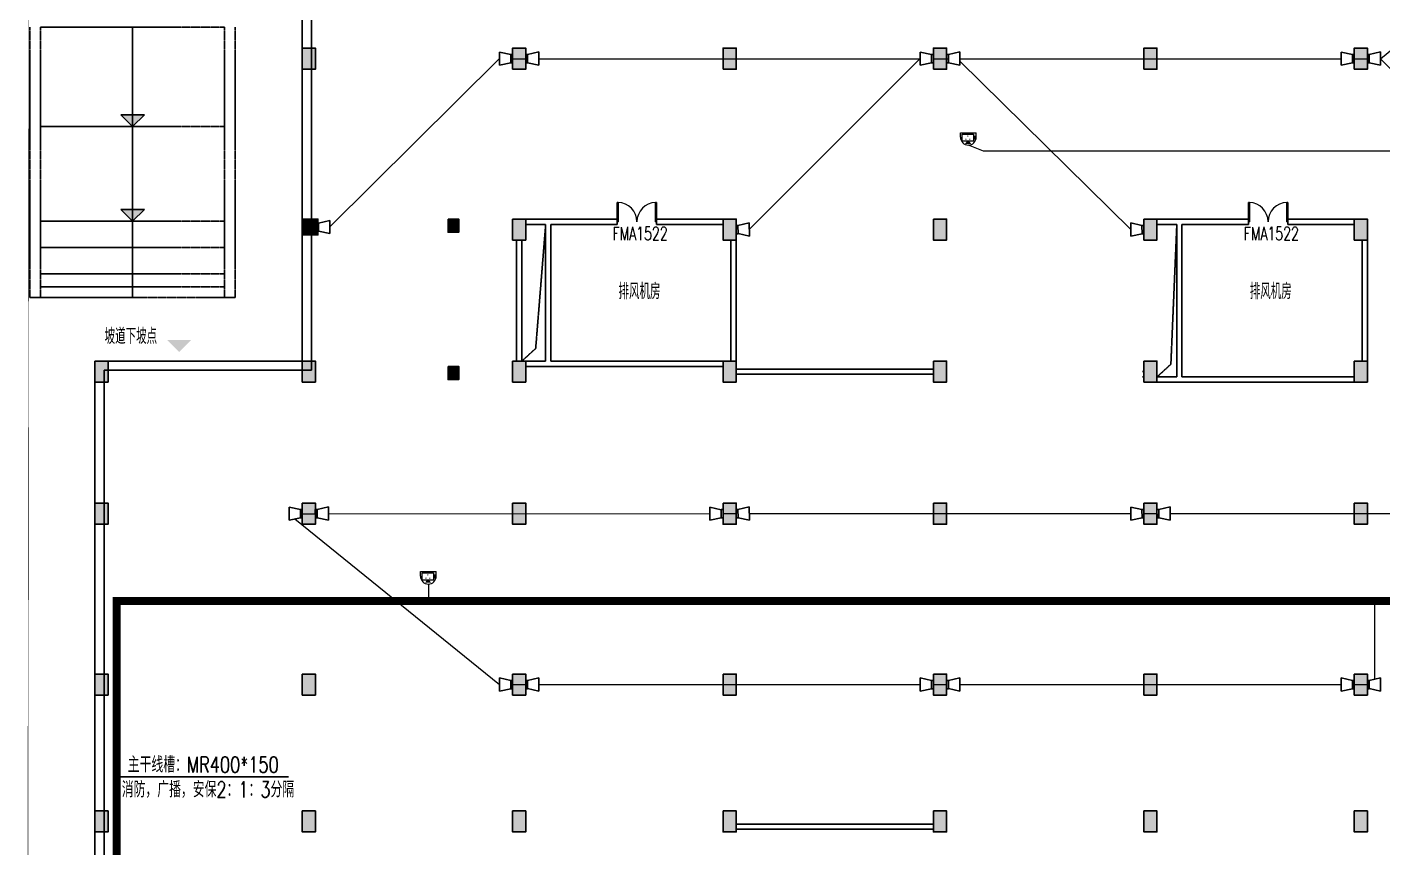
# Model space of a CAD drawing. Extents: x -1348811 to -222202, y -369435 to 53046.
# Drawn here: x -596776 to -545229, y -228400 to -197193 of the extents above; entities that cross this region are included whole.
import ezdxf

# ---------------------------------------------------------------- set-up
doc = ezdxf.new("R2010")
doc.units = 0
doc.header["$LTSCALE"] = 10
doc.header["$MEASUREMENT"] = 0
for name, pattern in [('DASH', [0.35, 0.25, -0.1]), ('DASHDOT', [25.4, 12.7, -6.35, 0, -6.35]), ('DASHED', [0.75, 0.5, -0.25])]:
    doc.linetypes.add(name, pattern=pattern)
doc.layers.get('0').update_dxf_attribs({"linetype": 'CONTINUOUS'})
for name, color, linetype in [('A-STAIRS', 9, 'CONTINUOUS'), ('COLU', 1, 'CONTINUOUS'), ('COLU_HATCH', 252, 'CONTINUOUS'), ('DIM_ELEV', 3, 'CONTINUOUS'), ('jlq', 1, 'CONTINUOUS'), ('RD-equip', 3, 'CONTINUOUS'), ('RD-text', 4, 'CONTINUOUS'), ('STAIRS', 9, 'CONTINUOUS'), ('TEXT', 7, 'CONTINUOUS'), ('wall', 8, 'CONTINUOUS'), ('WINDOW', 4, 'CONTINUOUS'), ('WINDOW_TEXT', 6, 'CONTINUOUS'), ('控制线', 5, 'CONTINUOUS')]:
    doc.layers.add(name, color=color, linetype=linetype)
doc.layers.add('RD-line', color=2, linetype='CONTINUOUS', lineweight=0)
doc.styles.add('_TEL_DIM', font='SIMPLEX', dxfattribs={"width": 0.8, "height": 3.5, "bigfont": 'HZTXT'})
doc.styles.add('FS2', font='tjromans.shx', dxfattribs={"width": 0.8, "bigfont": 'tjhztxt.shx'})
doc.linetypes.add('BRA', pattern='A,2.8,-0.1,["B",_TEL_DIM,S=0.07,R=0,X=0,Y=-0.12],-0.25', length=3.15)
doc.linetypes.add('CCTV', pattern='A,2.8,-0.1,["V",_TEL_DIM,S=0.07,R=0,X=0,Y=-0.12],-0.25', length=3.15)

# ---------------------------------------------------------------- blocks, each defined once
blk = doc.blocks.new('$DorLib2D$00000002')
for p, q in [((-0.5, 0), (-0.5, 0.4875)), ((-0.475, 0.4875), (-0.5, 0.4875)), ((-0.475, 0), (-0.475, 0.4875)), ((0.475, 0), (0.475, 0.4875)), ((0.475, 0.4875), (0.5, 0.4875)), ((0.5, 0), (0.5, 0.4875)), ((-0.5, 0), (-0.475, 0)), ((0.5, 0), (0.475, 0))]:
    blk.add_line(p, q)
at = {"lineweight": 13}
for centre, start, end in [((-0.4875, 0), 0, 88.53072), ((0.4875, 0), 91.46928, 180)]:
    blk.add_arc(centre, 0.4875, start, end, dxfattribs=at)
blk = doc.blocks.new('zw')
at = {"layer": 'COLU_HATCH'}
for points in [[(7950, -160233), (8450, -160233), (8450, -159433), (7950, -159433)], [(15950, -160233), (16450, -160233), (16450, -159433), (15950, -159433)], [(23950, -160233), (24450, -160233), (24450, -159433), (23950, -159433)], [(31950, -160233), (32450, -160233), (32450, -159433), (31950, -159433)], [(39950, -160233), (40450, -160233), (40450, -159433), (39950, -159433)], [(47950, -160233), (48450, -160233), (48450, -159433), (47950, -159433)], [(7950, -165933), (8550, -165933), (8550, -166533), (7950, -166533)], [(13500, -165933), (13900, -165933), (13900, -166433), (13500, -166433)], [(15950, -165933), (16450, -165933), (16450, -166733), (15950, -166733)], [(23950, -165933), (24450, -165933), (24450, -166733), (23950, -166733)], [(31950, -165933), (32450, -165933), (32450, -166733), (31950, -166733)], [(39950, -165933), (40450, -165933), (40450, -166733), (39950, -166733)], [(47950, -165933), (48450, -165933), (48450, -166733), (47950, -166733)], [(67, -171333), (567, -171333), (567, -172133), (67, -172133)], [(7950, -171333), (8450, -171333), (8450, -172133), (7950, -172133)], [(13500, -171533), (13900, -171533), (13900, -172033), (13500, -172033)], [(15950, -171333), (16450, -171333), (16450, -172133), (15950, -172133)], [(23950, -171333), (24450, -171333), (24450, -172133), (23950, -172133)], [(31950, -171333), (32450, -171333), (32450, -172133), (31950, -172133)], [(39950, -171333), (40450, -171333), (40450, -172133), (39950, -172133)], [(47950, -171333), (48450, -171333), (48450, -172133), (47950, -172133)], [(67, -176733), (567, -176733), (567, -177533), (67, -177533)], [(7950, -176733), (8450, -176733), (8450, -177533), (7950, -177533)], [(15950, -176733), (16450, -176733), (16450, -177533), (15950, -177533)], [(23950, -176733), (24450, -176733), (24450, -177533), (23950, -177533)], [(31950, -176733), (32450, -176733), (32450, -177533), (31950, -177533)], [(39950, -176733), (40450, -176733), (40450, -177533), (39950, -177533)], [(47950, -176733), (48450, -176733), (48450, -177533), (47950, -177533)], [(67, -183233), (567, -183233), (567, -184033), (67, -184033)], [(7950, -183233), (8450, -183233), (8450, -184033), (7950, -184033)], [(15950, -183233), (16450, -183233), (16450, -184033), (15950, -184033)], [(23950, -183233), (24450, -183233), (24450, -184033), (23950, -184033)], [(31950, -183233), (32450, -183233), (32450, -184033), (31950, -184033)], [(39950, -183233), (40450, -183233), (40450, -184033), (39950, -184033)], [(47950, -183233), (48450, -183233), (48450, -184033), (47950, -184033)], [(67, -188433), (567, -188433), (567, -189233), (67, -189233)], [(7950, -188433), (8450, -188433), (8450, -189233), (7950, -189233)], [(15950, -188433), (16450, -188433), (16450, -189233), (15950, -189233)], [(23950, -188433), (24450, -188433), (24450, -189233), (23950, -189233)], [(31950, -188433), (32450, -188433), (32450, -189233), (31950, -189233)], [(39950, -188433), (40450, -188433), (40450, -189233), (39950, -189233)], [(47950, -188433), (48450, -188433), (48450, -189233), (47950, -189233)]]:
    blk.add_hatch(color=256, dxfattribs=at).paths.add_polyline_path(points)
at = {"layer": 'COLU'}
for points in [[(7950, -160233), (8450, -160233), (8450, -159433), (7950, -159433)], [(15950, -160233), (16450, -160233), (16450, -159433), (15950, -159433)], [(23950, -160233), (24450, -160233), (24450, -159433), (23950, -159433)], [(31950, -160233), (32450, -160233), (32450, -159433), (31950, -159433)], [(39950, -160233), (40450, -160233), (40450, -159433), (39950, -159433)], [(47950, -160233), (48450, -160233), (48450, -159433), (47950, -159433)], [(7950, -165933), (8550, -165933), (8550, -166533), (7950, -166533)], [(13500, -165933), (13900, -165933), (13900, -166433), (13500, -166433)], [(15950, -165933), (16450, -165933), (16450, -166733), (15950, -166733)], [(23950, -165933), (24450, -165933), (24450, -166733), (23950, -166733)], [(31950, -165933), (32450, -165933), (32450, -166733), (31950, -166733)], [(39950, -165933), (40450, -165933), (40450, -166733), (39950, -166733)], [(47950, -165933), (48450, -165933), (48450, -166733), (47950, -166733)], [(67, -171333), (567, -171333), (567, -172133), (67, -172133)], [(7950, -171333), (8450, -171333), (8450, -172133), (7950, -172133)], [(13500, -171533), (13900, -171533), (13900, -172033), (13500, -172033)], [(15950, -171333), (16450, -171333), (16450, -172133), (15950, -172133)], [(23950, -171333), (24450, -171333), (24450, -172133), (23950, -172133)], [(31950, -171333), (32450, -171333), (32450, -172133), (31950, -172133)], [(39950, -171333), (40450, -171333), (40450, -172133), (39950, -172133)], [(47950, -171333), (48450, -171333), (48450, -172133), (47950, -172133)], [(67, -176733), (567, -176733), (567, -177533), (67, -177533)], [(7950, -176733), (8450, -176733), (8450, -177533), (7950, -177533)], [(15950, -176733), (16450, -176733), (16450, -177533), (15950, -177533)], [(23950, -176733), (24450, -176733), (24450, -177533), (23950, -177533)], [(31950, -176733), (32450, -176733), (32450, -177533), (31950, -177533)], [(39950, -176733), (40450, -176733), (40450, -177533), (39950, -177533)], [(47950, -176733), (48450, -176733), (48450, -177533), (47950, -177533)], [(67, -183233), (567, -183233), (567, -184033), (67, -184033)], [(7950, -183233), (8450, -183233), (8450, -184033), (7950, -184033)], [(15950, -183233), (16450, -183233), (16450, -184033), (15950, -184033)], [(23950, -183233), (24450, -183233), (24450, -184033), (23950, -184033)], [(31950, -183233), (32450, -183233), (32450, -184033), (31950, -184033)], [(39950, -183233), (40450, -183233), (40450, -184033), (39950, -184033)], [(47950, -183233), (48450, -183233), (48450, -184033), (47950, -184033)], [(67, -188433), (567, -188433), (567, -189233), (67, -189233)], [(7950, -188433), (8450, -188433), (8450, -189233), (7950, -189233)], [(15950, -188433), (16450, -188433), (16450, -189233), (15950, -189233)], [(23950, -188433), (24450, -188433), (24450, -189233), (23950, -189233)], [(31950, -188433), (32450, -188433), (32450, -189233), (31950, -189233)], [(39950, -188433), (40450, -188433), (40450, -189233), (39950, -189233)], [(47950, -188433), (48450, -188433), (48450, -189233), (47950, -189233)]]:
    blk.add_lwpolyline(points, close=True, dxfattribs=at)
blk = doc.blocks.new('jlqq')
at = {"layer": 'jlq'}
for p, q in [((1222, -178548), (1222, -202707)), ((9105, -178548), (1222, -178548)), ((1572, -178898), (1572, -202707)), ((9455, -178898), (1572, -178898))]:
    blk.add_line(p, q, dxfattribs=at)
for points in [[(9105, -178548), (9105, -161348), (17105, -161348), (17105, -154248)], [(9455, -178898), (9455, -161698), (17455, -161698), (17455, -154248)]]:
    blk.add_lwpolyline(points, dxfattribs=at)
blk = doc.blocks.new('adasdasdasd')
at = {"layer": 'RD-equip'}
for p, q in [((-151, 430), (-251, 0)), ((-251, 0), (251, 0)), ((-154, 500), (-154, 430)), ((-154, 500), (159, 500)), ((-154, 430), (159, 430)), ((251, 0), (158, 430)), ((159, 500), (159, 430))]:
    blk.add_line(p, q, dxfattribs=at)
blk = doc.blocks.new('PCY07')
at = {"color": 0, "lineweight": -2}
for p, q in [((-321, 0), (-321, 182)), ((-321, 182), (321, 182)), ((-249, -161), (-249, 129)), ((-249, 129), (205, 129)), ((205, 129), (205, -161)), ((321, 0), (321, 182)), ((205, -161), (-249, -161))]:
    blk.add_line(p, q, dxfattribs=at)
at = {"color": 0, "lineweight": -2, "const_width": 25}
for points in [[(-34, 48, 1), (-9, 48, 1)], [(-111, -81, 1), (-86, -81, 1)], [(67, -81, -1), (42, -81, -1)]]:
    blk.add_lwpolyline(points, format="xyb", close=True, dxfattribs=at)
at = {"color": 0, "lineweight": -2, "const_width": 80}
blk.add_lwpolyline([(245, 69), (245, -100)], dxfattribs=at)
at = {"color": 0, "lineweight": -2}
blk.add_lwpolyline([(-12, -162, 100, 250, 0), (-12, -272, 250, 250, 0)], format="xyseb", dxfattribs=at)
blk.add_arc((0, 0), 321, 180, 0, dxfattribs=at)

msp = doc.modelspace()

# ---------------------------------------------------------------- hatches: boundary and pattern name
at = {"layer": 'DIM_ELEV'}
for points in [[(-592767.7, -200973.9), (-593217.7, -200523.9), (-592317.7, -200523.9)], [(-592767.7, -204573.9), (-593217.7, -204123.9), (-592317.7, -204123.9)]]:
    msp.add_hatch(color=256, dxfattribs=at).paths.add_polyline_path(points)
at = {"layer": 'DIM_ELEV', "linetype": 'ByBlock'}
msp.add_hatch(color=256, dxfattribs=at).paths.add_polyline_path([(-590989.7, -209545.4), (-591439.7, -209095.4), (-590539.7, -209095.4)])

# ---------------------------------------------------------------- linework, layer by layer
at = {"layer": 'A-STAIRS', "linetype": 'DASH', "ltscale": 5}
for p, q in [((-596667.7, -197192.9), (-596667.7, -207473.9)), ((-596267.7, -197192.9), (-596267.7, -207473.9)), ((-589267.7, -197192.9), (-596267.7, -197192.9)), ((-589267.7, -197192.9), (-589267.7, -207473.9)), ((-588867.7, -197192.9), (-588867.7, -207473.9)), ((-589267.7, -200973.9), (-596267.7, -200973.9)), ((-589267.7, -204573.9), (-596267.7, -204573.9)), ((-589267.7, -205573.9), (-596267.7, -205573.9)), ((-589267.7, -206573.9), (-596267.7, -206573.9)), ((-589267.7, -207073.9), (-596267.7, -207073.9)), ((-588867.7, -207473.9), (-596667.7, -207473.9))]:
    msp.add_line(p, q, dxfattribs=at)
at = {"layer": 'A-STAIRS', "linetype": 'ByBlock'}
msp.add_lwpolyline([(-592767.7, -207473.9), (-592767.7, -197192.9)], dxfattribs=at)
at = {"layer": 'DIM_ELEV'}
for p, q in [((-592767.7, -200973.9), (-593217.7, -200523.9)), ((-593217.7, -200523.9), (-592317.7, -200523.9)), ((-592767.7, -200973.9), (-592317.7, -200523.9)), ((-592767.7, -204573.9), (-593217.7, -204123.9)), ((-593217.7, -204123.9), (-592317.7, -204123.9)), ((-592767.7, -204573.9), (-592317.7, -204123.9))]:
    msp.add_line(p, q, dxfattribs=at)
at = {"layer": 'RD-line', "linetype": 'BRA', "ltscale": 0.8}
for p, q in [((-545317.8, -198392.9), (-538817.9, -192992.9)), ((-585267.3, -204792.7), (-578817.9, -198390.8)), ((-578317.7, -198392.9), (-577818, -198392.9)), ((-577317.8, -198392.9), (-562817.9, -198392.9)), ((-562817.9, -198390.8), (-569317.8, -204884.6)), ((-562317.7, -198392.9), (-561748.1, -198392.9)), ((-561317.8, -198392.9), (-546817.9, -198392.9)), ((-546317.7, -198392.9), (-545818, -198392.9)), ((-545317.8, -198392.8), (-538817.9, -204891.8)), ((-561317, -198492.9), (-554817.9, -204890.8)), ((-586602.6, -215895), (-578817.9, -222190.8)), ((-586317.7, -215692.9), (-585818, -215692.8)), ((-585317.8, -215692.8), (-570817.5, -215692.2)), ((-570317.2, -215692.2), (-569817.7, -215692.2)), ((-569317.4, -215692.2), (-554817.9, -215691.6)), ((-554317.7, -215691.6), (-553818.1, -215691.6)), ((-553317.8, -215691.5), (-538817.9, -215691)), ((-545534.5, -221985.2), (-545534.5, -219010.5)), ((-578317.7, -222190.8), (-577818.1, -222190.8)), ((-577317.8, -222190.8), (-562817.9, -222190.9)), ((-562317.7, -222190.9), (-561818.1, -222190.9)), ((-561317.8, -222190.9), (-546817.9, -222190.9)), ((-546317.7, -222190.9), (-545818.1, -222190.9))]:
    msp.add_line(p, q, dxfattribs=at)
at = {"layer": 'RD-line'}
for p, q in [((-560409.3, -201905.8), (-560989.3, -201678.6)), ((-581519.8, -218367.4), (-581519.8, -219010.5))]:
    msp.add_line(p, q, dxfattribs=at)
at = {"layer": 'RD-line', "linetype": 'CCTV', "ltscale": 0.8}
msp.add_line((-533719.3, -201905.8), (-560409.3, -201905.8), dxfattribs=at)
at = {"layer": 'RD-line', "linetype": 'DASHED', "const_width": 300}
msp.add_lwpolyline([(-593371.5, -237505.2), (-593371.5, -219010.5), (-533731.1, -219010.5), (-533682.8, -148842.5)], dxfattribs=at)
at = {"layer": 'RD-text'}
msp.add_line((-593371.5, -225694.1), (-586836.7, -225694.1), dxfattribs=at)
at = {"layer": 'STAIRS', "linetype": 'DASH'}
for points in [[(-577067.7, -204792.9), (-577440.2, -209412.5), (-577967.7, -209892.9)], [(-553067.7, -204792.9), (-553290.2, -210012.5), (-553817.7, -210492.9)]]:
    msp.add_lwpolyline(points, dxfattribs=at)
at = {"layer": 'wall'}
for p, q in [((-577817.7, -204492.9), (-574342.7, -204492.9)), ((-572842.7, -204492.9), (-570317.7, -204492.9)), ((-553817.7, -204492.9), (-550342.7, -204492.9)), ((-548842.7, -204492.9), (-546317.7, -204492.9)), ((-577817.7, -204692.9), (-577063.4, -204692.9)), ((-576867.7, -204692.9), (-574342.7, -204692.9)), ((-572842.7, -204692.9), (-570317.7, -204692.9)), ((-553817.7, -204692.9), (-553063.4, -204692.9)), ((-552867.7, -204692.9), (-550342.7, -204692.9)), ((-548842.7, -204692.9), (-546317.7, -204692.9)), ((-578167.7, -209892.9), (-578167.7, -205292.9)), ((-577967.7, -209892.9), (-577967.7, -205292.9)), ((-570017.7, -205292.9), (-570017.7, -209892.9)), ((-569817.7, -205292.9), (-569817.7, -209892.9)), ((-546017.7, -205292.9), (-546017.7, -209892.9)), ((-545817.7, -205292.9), (-545817.7, -209892.9)), ((-577067.7, -209892.9), (-577817.7, -209892.9)), ((-570317.7, -210092.9), (-577817.7, -210092.9)), ((-570317.7, -209892.9), (-576867.7, -209892.9)), ((-569817.7, -210192.9), (-562317.7, -210192.9)), ((-554367.7, -210292.9), (-554317.7, -210292.9)), ((-569817.7, -210392.9), (-562317.7, -210392.9)), ((-554367.7, -210492.9), (-554317.7, -210492.9)), ((-553067.7, -210492.9), (-553817.7, -210492.9)), ((-546317.7, -210692.9), (-553817.7, -210692.9)), ((-546317.7, -210492.9), (-552867.7, -210492.9)), ((-569817.7, -227492.9), (-562317.7, -227492.9)), ((-569817.7, -227692.9), (-562317.7, -227692.9))]:
    msp.add_line(p, q, dxfattribs=at)
at = {"layer": 'wall', "linetype": 'ByBlock'}
for p, q in [((-574342.7, -204492.9), (-574342.7, -204692.9)), ((-572842.7, -204492.9), (-572842.7, -204692.9)), ((-550342.7, -204492.9), (-550342.7, -204692.9)), ((-548842.7, -204492.9), (-548842.7, -204692.9)), ((-577067.7, -204692.9), (-577067.7, -209892.9)), ((-576867.7, -204692.9), (-576867.7, -209892.9)), ((-553067.7, -204692.9), (-553067.7, -210492.9)), ((-552867.7, -204692.9), (-552867.7, -210492.9))]:
    msp.add_line(p, q, dxfattribs=at)
at = {"layer": '控制线', "color": 1, "linetype": 'DASHDOT', "ltscale": 0.1, "const_width": 20}
msp.add_lwpolyline([(-596505.6, -14825.6), (-490113.6, 21088.3), (-484038.8, 16611.3), (-484686, -239220.3), (-493861.2, -248362.2), (-596766.1, -248247.3)], close=True, dxfattribs=at)

# ---------------------------------------------------------------- block references
at = {"layer": 'COLU'}
msp.add_blockref('zw', (-594267.7, -38559.4), dxfattribs=at)
at = {"layer": 'jlq'}
msp.add_blockref('jlqq', (-595422.9, -31344.6), dxfattribs=at)
at = {"layer": 'RD-equip'}
for p, rotation in [((-578817.9, -198390.8), 270.0494552518936), ((-562817.9, -198390.8), 270.0494552518936), ((-546817.9, -198390.8), 270.0494552518936), ((-554817.9, -204890.8), 270.0494552518936), ((-586817.9, -215690.8), 270.0494552518936), ((-570817.5, -215692.7), 270.0494552518933), ((-554817.9, -215690.8), 270.0494552518936), ((-578817.9, -222190.8), 270.0494552518936), ((-562817.9, -222190.8), 270.0494552518936), ((-546817.9, -222190.8), 270.0494552518936)]:
    msp.add_blockref('adasdasdasd', p, dxfattribs=dict(at, rotation=rotation))
at = {"layer": 'RD-equip', "xscale": -1}
for p, rotation in [((-577317.8, -198384.6), 90.43838675303256), ((-561317.8, -198384.6), 90.43838675303256), ((-545317.8, -198384.6), 90.43838675303256), ((-585267.3, -204792.7), 90.43838675303334), ((-569317.8, -204884.6), 90.43838675303095), ((-585317.8, -215684.6), 90.43838675303334), ((-569317.4, -215686.5), 90.43838675303088), ((-553317.8, -215684.6), 90.43838675303334), ((-577317.8, -222184.6), 90.43838675303334), ((-561317.8, -222184.6), 90.43838675303334), ((-545317.8, -222184.6), 90.43838675303334)]:
    msp.add_blockref('adasdasdasd', p, dxfattribs=dict(at, rotation=rotation))
at = {"layer": 'RD-equip', "color": 3, "lineweight": 0, "xscale": 0.9345000046305358, "yscale": 0.9345000045723282, "zscale": 0.9345000046725}
for p in [(-560989.3, -201378.8), (-581519.8, -218067.7)]:
    msp.add_blockref('PCY07', p, dxfattribs=at)
at = {"layer": 'WINDOW', "linetype": 'ByBlock', "xscale": 1500, "yscale": 1499.999999999998, "zscale": 1500}
for p in [(-573592.7, -204591.7), (-549592.7, -204591.7)]:
    msp.add_blockref('$DorLib2D$00000002', p, dxfattribs=at)

# ---------------------------------------------------------------- texts
at = {"layer": 'RD-text', "style": '_TEL_DIM', "width": 0.75}
for s, p in [('主干线槽：MR400*150', (-592949.6, -225533.3)), ('消防，广播，安保2：1：3分隔', (-593178.6, -226480.1))]:
    msp.add_text(s, height=600, dxfattribs=at).set_placement(p)
at = {"layer": 'TEXT', "style": 'FS2', "width": 0.7}
for s, p in [('排风机房', (-574290.6, -207539)), ('排风机房', (-550290.6, -207539)), ('坡道下坡点', (-593828.2, -209244.8))]:
    msp.add_text(s, height=600, rotation=0.16112, dxfattribs=at).set_placement(p)
at = {"layer": 'WINDOW_TEXT', "style": 'FS2', "width": 0.7}
for p in [(-574519.6, -205294.2), (-550519.6, -205294.2)]:
    msp.add_text('FMA1522', height=500, rotation=0.16112, dxfattribs=at).set_placement(p)

doc.saveas('drawing.dxf')
